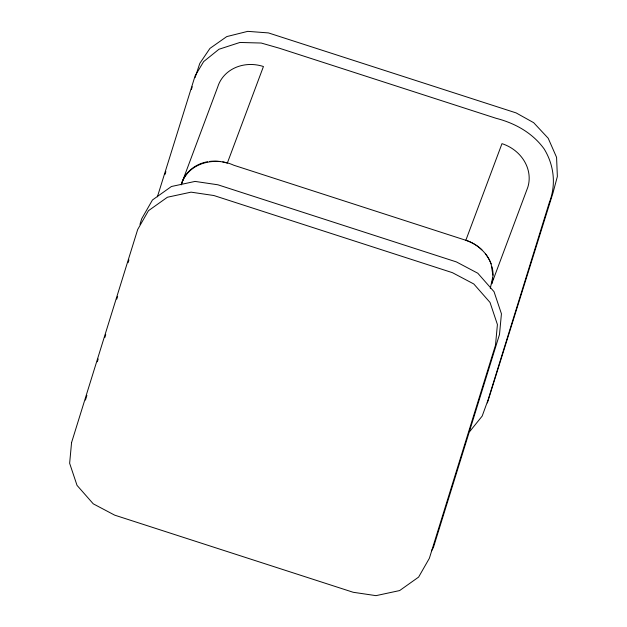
<?xml version="1.0" encoding="UTF-8"?>
<svg xmlns="http://www.w3.org/2000/svg" width="627" height="627" viewBox="0 0 627 627"><rect width="100%" height="100%" fill="white"/><g stroke="black" fill="none" stroke-linecap="round" stroke-linejoin="round"><path stroke-width="0.94" d="M85.437 400.081L86.887 395.402M97.326 361.763L98.196 358.957M104.874 337.459L105.744 334.661M116.763 299.142L117.633 296.344M128.073 262.697L128.943 259.892M139.962 224.38L141.702 218.768L152.455 199.982L171.422 186.501L195.06 181.415L217.867 184.785L456.401 261.921L477.813 273.239L494.037 291.696L501.435 313.798L499.5 334.473L433.382 547.559L431.509 550.827M157.385 196.823L195.115 75.859L203.634 61.611L218.956 49.259L239.922 42.456L261.24 43.036L279.415 48.24L496.043 118.291C514.939 123.111 532.527 132.893 544.126 148.905C554.049 164.995 556.298 184.73 549.354 202.419L488.127 399.728L482.171 416.101L469.529 431.76M165.042 174.345L165.881 171.649M191.376 89.489L192.223 86.753M490.29 288.373L492.994 275.974L491.121 263.991A38.035 33.827 20.5 0 0 463.847 239.647L233.761 165.23C214.669 156.319 187.426 162.965 181.25 184.879M195.068 77.662L199.801 63.39L209.951 48.397L226.755 36.593L247.775 31.35L268.45 32.917L516.099 112.899L533.663 122.68L548.21 138.269L556.572 157.338L557.364 176.485L553.038 192.755L487.375 402.926M207.513 161.742A37.612 33.458 20.5 0 0 181.611 183.539L217.741 86.91A37.612 33.458 20.5 0 1 263.442 66.517L227.311 163.145A37.612 33.458 20.5 0 0 222.773 161.954M209.496 161.437A37.612 33.458 20.5 0 1 219.959 161.476M481.881 249.836A37.612 33.45 20.5 0 0 465.845 240.282L501.976 143.654A37.612 33.45 20.5 0 1 527.832 187.191L491.709 283.819A37.612 33.45 20.5 0 0 492.885 278.114M485.666 254.053A37.612 33.45 20.5 0 1 491.113 263.912M491.976 266.663A37.612 33.45 20.5 0 1 493.057 275.151M71.564 442.591L69.636 463.275L77.027 485.369L93.251 503.826L114.663 515.143L353.197 592.28L376.004 595.65L399.65 590.563L418.617 577.091L429.362 558.296L495.487 345.211L497.415 324.535L490.024 302.433L473.8 283.976L452.388 272.659L213.854 195.522L191.047 192.152L167.409 197.239L148.442 210.711L137.689 229.506L71.564 442.591"/></g></svg>
